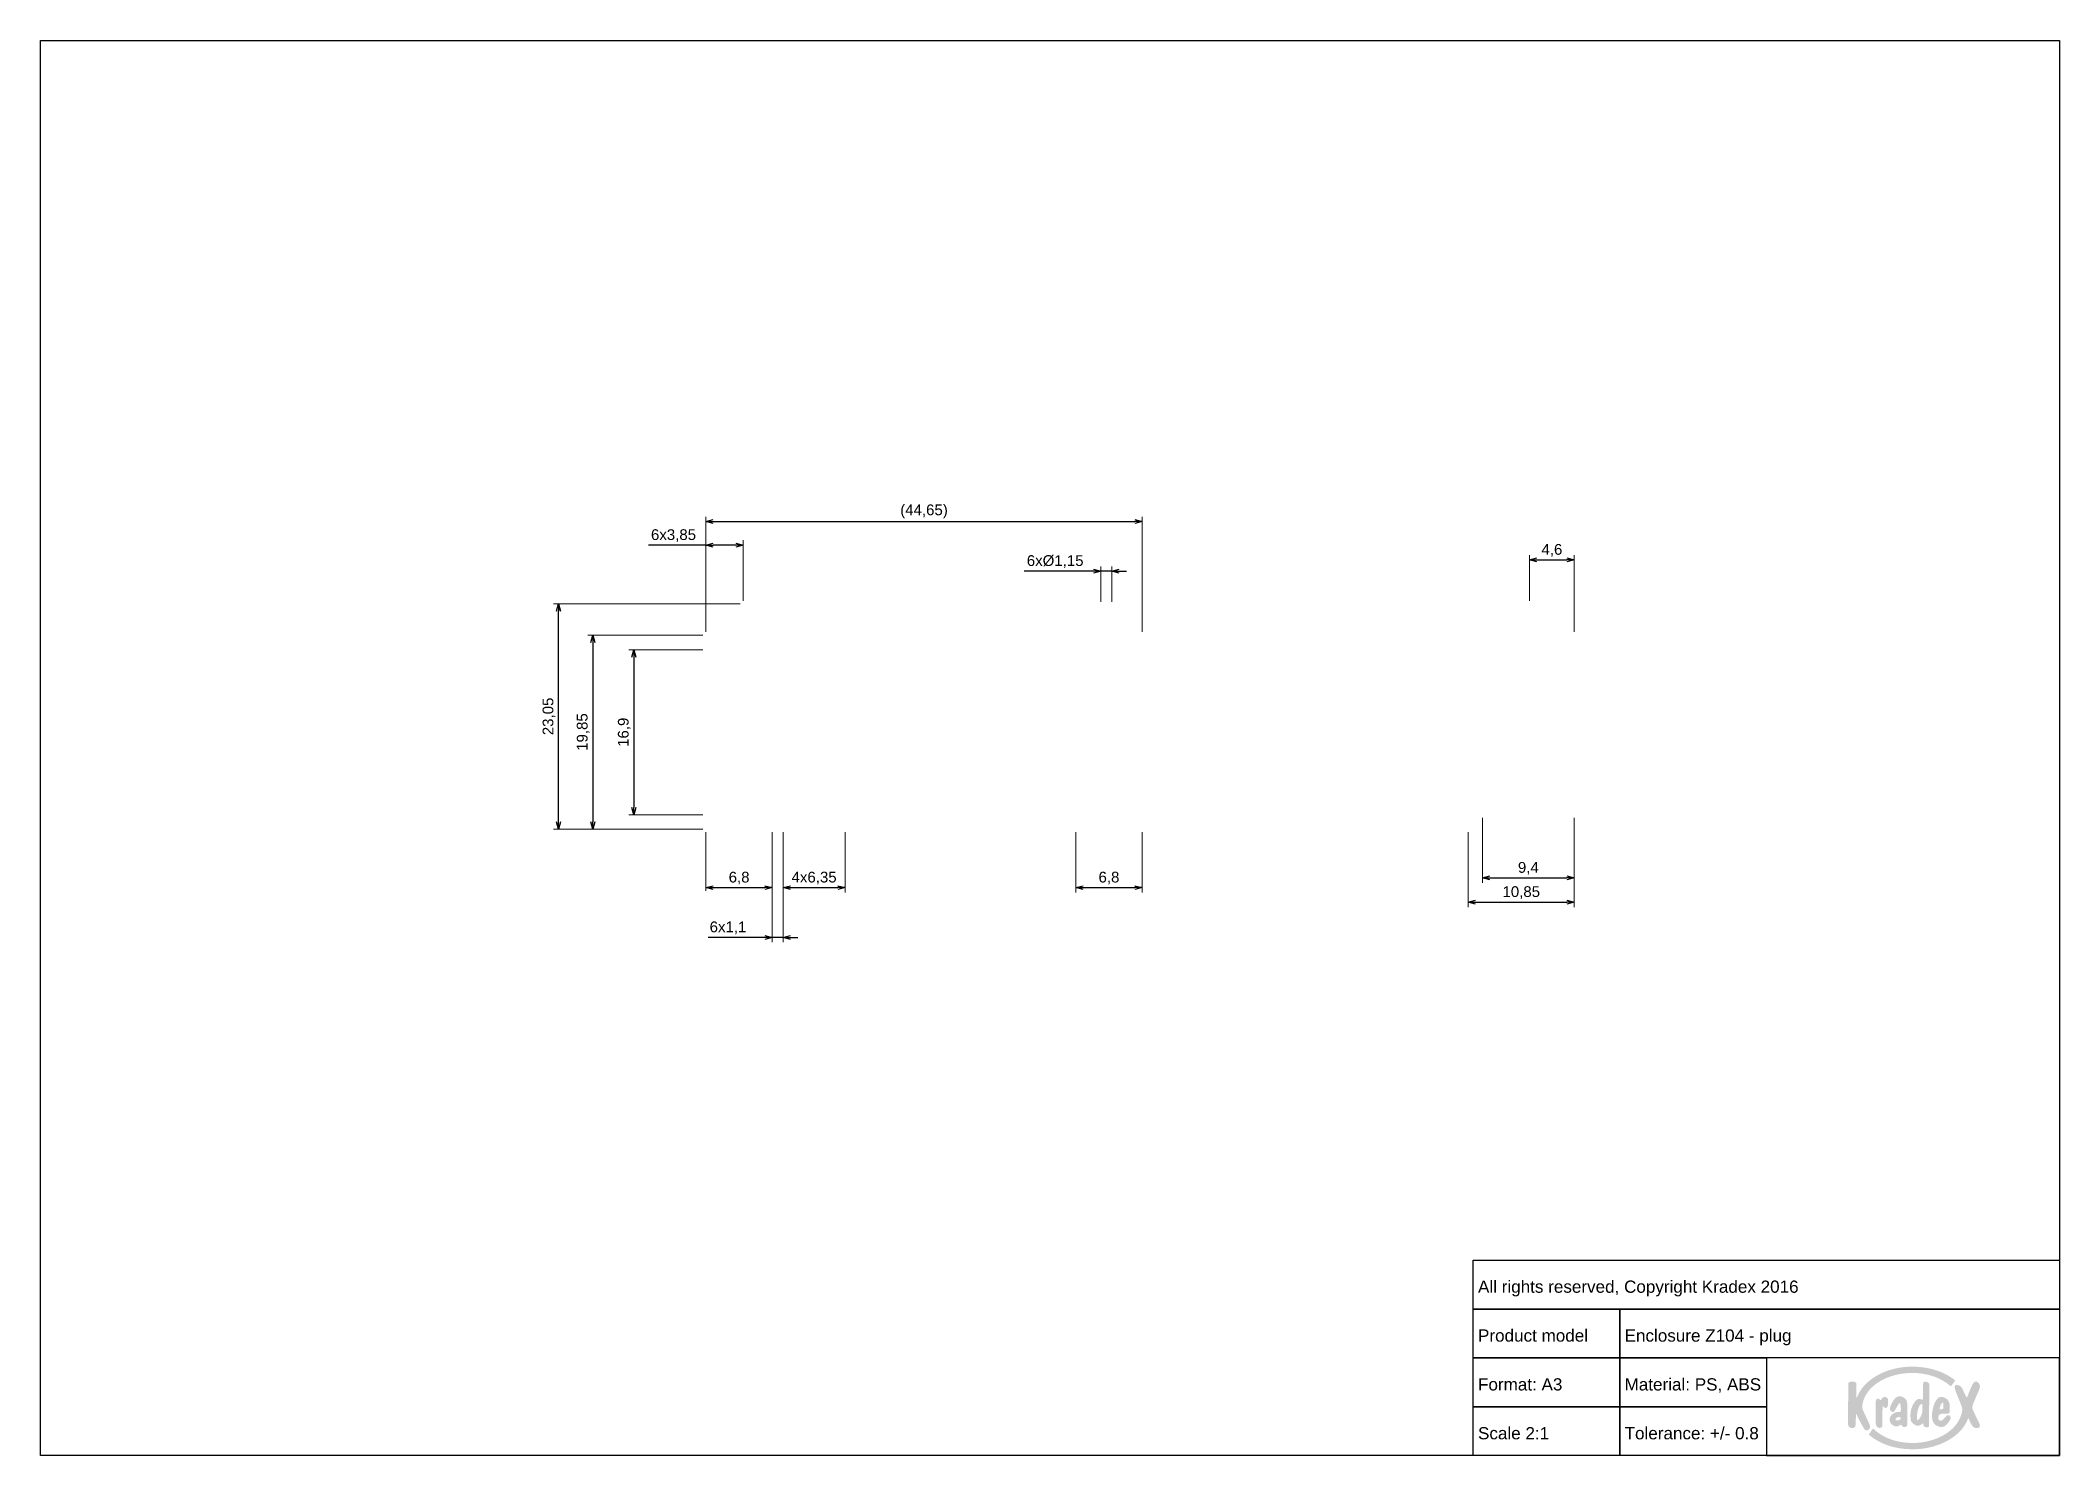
# Paper-space layout 'Plug' of a CAD drawing. Header units: millimetres. Extents: x 0 to 414, y 0 to 290.
import ezdxf

# ---------------------------------------------------------------- set-up
doc = ezdxf.new("R2010")
doc.units = ezdxf.units.MM
doc.linetypes.add('ACAD_ISO10W100', pattern=[18, 12, -3, 0, -3])
doc.layers.add('MD_Annotation', color=7, linetype='Continuous', lineweight=25)
doc.layers.add('MD_Axes', color=7, linetype='ACAD_ISO10W100', lineweight=25)
doc.layers.add('Tabelka', color=7, linetype='Continuous')
doc.styles.get("Standard").update_dxf_attribs({"font": 'arial.ttf'})
doc.dimstyles.new('ISO-25', dxfattribs={"dimtxt": 2.2, "dimasz": 1.5, "dimexe": 1, "dimexo": 0.625, "dimtad": 1, "dimrnd": 0.05, "dimtxsty": 'Standard', "dimblk": 'OPEN30', "dimcen": 2.5, "dimadec": 0, "dimazin": 0, "dimtfac": 1, "dimtmove": 0, "dimatfit": 3, "dimfxl": 1, "dimlwe": 18, "dimarcsym": 0})

# ---------------------------------------------------------------- blocks, each defined once
blk = doc.blocks.new('_Open30')
at = {"color": 0, "linetype": 'ByBlock', "lineweight": -2}
for p, q in [((-1, 0.27), (0, 0)), ((0, 0), (-1, -0.27)), ((0, 0), (-1, 0))]:
    blk.add_line(p, q, dxfattribs=at)
blk = doc.blocks.new('*D81')
at = {"layer": 'Defpoints', "color": 0, "transparency": 16777216}
for p in [(136.47, 165.43), (121.71, 131.63), (136.47, 131.63)]:
    blk.add_point(p, dxfattribs=at)
at = {"layer": 'MD_Annotation', "color": 0, "lineweight": 18, "transparency": 16777216}
for p, q in [((135.85, 165.43), (120.71, 165.43)), ((135.85, 131.63), (120.71, 131.63))]:
    blk.add_line(p, q, dxfattribs=at)
at = {"layer": 'MD_Annotation', "color": 0, "lineweight": -2, "transparency": 16777216}
blk.add_line((121.71, 163.93), (121.71, 133.13), dxfattribs=at)
at = {"layer": 'MD_Annotation', "color": 0, "lineweight": -2, "transparency": 16777216, "xscale": 1.5, "yscale": 1.5, "zscale": 1.5}
for p, rotation in [((121.71, 165.43), 90), ((121.71, 131.63), 270)]:
    blk.add_blockref('_Open30', p, dxfattribs=dict(at, rotation=rotation))
at = {"layer": 'MD_Annotation', "color": 0, "transparency": 16777216, "insert": (119.77, 148.53), "char_height": 2.2, "attachment_point": 5, "rotation": 90}
blk.add_mtext('16,9', dxfattribs=at)
blk = doc.blocks.new('*D82')
at = {"layer": 'Defpoints', "color": 0, "transparency": 16777216}
for p in [(136.47, 168.43), (113.31, 128.73), (136.47, 128.73)]:
    blk.add_point(p, dxfattribs=at)
at = {"layer": 'MD_Annotation', "color": 0, "lineweight": 18, "transparency": 16777216}
for p, q in [((135.85, 168.43), (112.31, 168.43)), ((135.85, 128.73), (112.31, 128.73))]:
    blk.add_line(p, q, dxfattribs=at)
at = {"layer": 'MD_Annotation', "color": 0, "lineweight": -2, "transparency": 16777216}
blk.add_line((113.31, 166.93), (113.31, 130.23), dxfattribs=at)
at = {"layer": 'MD_Annotation', "color": 0, "lineweight": -2, "transparency": 16777216, "xscale": 1.5, "yscale": 1.5, "zscale": 1.5}
for p, rotation in [((113.31, 168.43), 90), ((113.31, 128.73), 270)]:
    blk.add_blockref('_Open30', p, dxfattribs=dict(at, rotation=rotation))
at = {"layer": 'MD_Annotation', "color": 0, "transparency": 16777216, "insert": (111.36, 148.58), "char_height": 2.2, "attachment_point": 5, "rotation": 90}
blk.add_mtext('19,85', dxfattribs=at)
blk = doc.blocks.new('*D83')
at = {"layer": 'Defpoints', "color": 0, "transparency": 16777216}
for p in [(295.4, 131.63), (314.2, 131.63), (314.2, 118.72)]:
    blk.add_point(p, dxfattribs=at)
at = {"layer": 'MD_Annotation', "color": 0, "lineweight": 18, "transparency": 16777216}
for p, q in [((295.4, 131.01), (295.4, 117.72)), ((314.2, 131.01), (314.2, 117.72))]:
    blk.add_line(p, q, dxfattribs=at)
at = {"layer": 'MD_Annotation', "color": 0, "lineweight": -2, "transparency": 16777216}
blk.add_line((296.9, 118.72), (312.7, 118.72), dxfattribs=at)
at = {"layer": 'MD_Annotation', "color": 0, "lineweight": -2, "transparency": 16777216, "xscale": 1.5, "yscale": 1.5, "zscale": 1.5, "rotation": 180}
blk.add_blockref('_Open30', (295.4, 118.72), dxfattribs=at)
at = {"layer": 'MD_Annotation', "color": 0, "lineweight": -2, "transparency": 16777216, "xscale": 1.5, "yscale": 1.5, "zscale": 1.5}
blk.add_blockref('_Open30', (314.2, 118.72), dxfattribs=at)
at = {"layer": 'MD_Annotation', "color": 0, "transparency": 16777216, "insert": (304.8, 120.67), "char_height": 2.2, "attachment_point": 5}
blk.add_mtext('9,4', dxfattribs=at)
blk = doc.blocks.new('*D84')
at = {"layer": 'Defpoints', "color": 0, "transparency": 16777216}
for p in [(292.5, 128.73), (314.2, 128.73), (314.2, 113.76)]:
    blk.add_point(p, dxfattribs=at)
at = {"layer": 'MD_Annotation', "color": 0, "lineweight": 18, "transparency": 16777216}
for p, q in [((292.5, 128.11), (292.5, 112.76)), ((314.2, 128.11), (314.2, 112.76))]:
    blk.add_line(p, q, dxfattribs=at)
at = {"layer": 'MD_Annotation', "color": 0, "lineweight": -2, "transparency": 16777216}
blk.add_line((294, 113.76), (312.7, 113.76), dxfattribs=at)
at = {"layer": 'MD_Annotation', "color": 0, "lineweight": -2, "transparency": 16777216, "xscale": 1.5, "yscale": 1.5, "zscale": 1.5, "rotation": 180}
blk.add_blockref('_Open30', (292.5, 113.76), dxfattribs=at)
at = {"layer": 'MD_Annotation', "color": 0, "lineweight": -2, "transparency": 16777216, "xscale": 1.5, "yscale": 1.5, "zscale": 1.5}
blk.add_blockref('_Open30', (314.2, 113.76), dxfattribs=at)
at = {"layer": 'MD_Annotation', "color": 0, "transparency": 16777216, "insert": (303.35, 115.71), "char_height": 2.2, "attachment_point": 5}
blk.add_mtext('10,85', dxfattribs=at)
blk = doc.blocks.new('*D85')
at = {"layer": 'Defpoints', "color": 0, "transparency": 16777216}
for p in [(136.47, 128.73), (150.07, 128.73), (150.07, 116.73)]:
    blk.add_point(p, dxfattribs=at)
at = {"layer": 'MD_Axes', "color": 0, "lineweight": 18, "transparency": 16777216}
for p, q in [((136.47, 128.11), (136.47, 115.73)), ((150.07, 128.11), (150.07, 115.73))]:
    blk.add_line(p, q, dxfattribs=at)
at = {"layer": 'MD_Axes', "color": 0, "lineweight": -2, "transparency": 16777216}
blk.add_line((137.97, 116.73), (148.57, 116.73), dxfattribs=at)
at = {"layer": 'MD_Axes', "color": 0, "lineweight": -2, "transparency": 16777216, "xscale": 1.5, "yscale": 1.5, "zscale": 1.5, "rotation": 180}
blk.add_blockref('_Open30', (136.47, 116.73), dxfattribs=at)
at = {"layer": 'MD_Axes', "color": 0, "lineweight": -2, "transparency": 16777216, "xscale": 1.5, "yscale": 1.5, "zscale": 1.5}
blk.add_blockref('_Open30', (150.07, 116.73), dxfattribs=at)
at = {"layer": 'MD_Axes', "color": 0, "transparency": 16777216, "insert": (143.27, 118.68), "char_height": 2.2, "attachment_point": 5}
blk.add_mtext('6,8', dxfattribs=at)
blk = doc.blocks.new('*D86')
at = {"layer": 'Defpoints', "color": 0, "transparency": 16777216}
for p in [(152.27, 128.73), (164.97, 128.73), (164.97, 116.73)]:
    blk.add_point(p, dxfattribs=at)
at = {"layer": 'MD_Annotation', "color": 0, "lineweight": 18, "transparency": 16777216}
for p, q in [((152.27, 128.11), (152.27, 115.73)), ((164.97, 128.11), (164.97, 115.73))]:
    blk.add_line(p, q, dxfattribs=at)
at = {"layer": 'MD_Annotation', "color": 0, "lineweight": -2, "transparency": 16777216}
blk.add_line((153.77, 116.73), (163.47, 116.73), dxfattribs=at)
at = {"layer": 'MD_Annotation', "color": 0, "lineweight": -2, "transparency": 16777216, "xscale": 1.5, "yscale": 1.5, "zscale": 1.5, "rotation": 180}
blk.add_blockref('_Open30', (152.27, 116.73), dxfattribs=at)
at = {"layer": 'MD_Annotation', "color": 0, "lineweight": -2, "transparency": 16777216, "xscale": 1.5, "yscale": 1.5, "zscale": 1.5}
blk.add_blockref('_Open30', (164.97, 116.73), dxfattribs=at)
at = {"layer": 'MD_Annotation', "color": 0, "transparency": 16777216, "insert": (158.62, 118.68), "char_height": 2.2, "attachment_point": 5}
blk.add_mtext('4x6,35', dxfattribs=at)
blk = doc.blocks.new('*D87')
at = {"layer": 'Defpoints', "color": 0, "transparency": 16777216}
for p in [(212.17, 128.73), (225.77, 128.73), (225.77, 116.73)]:
    blk.add_point(p, dxfattribs=at)
at = {"layer": 'MD_Annotation', "color": 0, "lineweight": 18, "transparency": 16777216}
for p, q in [((212.17, 128.11), (212.17, 115.73)), ((225.77, 128.11), (225.77, 115.73))]:
    blk.add_line(p, q, dxfattribs=at)
at = {"layer": 'MD_Annotation', "color": 0, "lineweight": -2, "transparency": 16777216}
blk.add_line((213.67, 116.73), (224.27, 116.73), dxfattribs=at)
at = {"layer": 'MD_Annotation', "color": 0, "lineweight": -2, "transparency": 16777216, "xscale": 1.5, "yscale": 1.5, "zscale": 1.5, "rotation": 180}
blk.add_blockref('_Open30', (212.17, 116.73), dxfattribs=at)
at = {"layer": 'MD_Annotation', "color": 0, "lineweight": -2, "transparency": 16777216, "xscale": 1.5, "yscale": 1.5, "zscale": 1.5}
blk.add_blockref('_Open30', (225.77, 116.73), dxfattribs=at)
at = {"layer": 'MD_Annotation', "color": 0, "transparency": 16777216, "insert": (218.97, 118.68), "char_height": 2.2, "attachment_point": 5}
blk.add_mtext('6,8', dxfattribs=at)
blk = doc.blocks.new('*D105')
at = {"layer": 'Defpoints', "color": 0, "ltscale": 0.2, "transparency": 16777216}
for p in [(106.31, 174.83), (144.12, 174.83), (136.47, 128.73)]:
    blk.add_point(p, dxfattribs=at)
at = {"layer": 'MD_Annotation', "color": 0, "lineweight": 18, "ltscale": 0.2, "transparency": 16777216}
for p, q in [((143.5, 174.83), (105.31, 174.83)), ((135.85, 128.73), (105.31, 128.73))]:
    blk.add_line(p, q, dxfattribs=at)
at = {"layer": 'MD_Annotation', "color": 0, "lineweight": -2, "ltscale": 0.2, "transparency": 16777216}
blk.add_line((106.31, 130.23), (106.31, 173.33), dxfattribs=at)
at = {"layer": 'MD_Annotation', "color": 0, "lineweight": -2, "ltscale": 0.2, "transparency": 16777216, "xscale": 1.5, "yscale": 1.5, "zscale": 1.5}
for p, rotation in [((106.31, 174.83), 90), ((106.31, 128.73), 270)]:
    blk.add_blockref('_Open30', p, dxfattribs=dict(at, rotation=rotation))
at = {"layer": 'MD_Annotation', "color": 0, "ltscale": 0.2, "transparency": 16777216, "insert": (104.36, 151.78), "char_height": 2.2, "attachment_point": 5, "rotation": 90}
blk.add_mtext('23,05', dxfattribs=at)
blk = doc.blocks.new('*D106')
at = {"layer": 'Defpoints', "color": 0, "ltscale": 0.2, "transparency": 16777216}
for p in [(314.2, 183.81), (305.05, 174.83), (314.2, 168.43)]:
    blk.add_point(p, dxfattribs=at)
at = {"layer": 'MD_Annotation', "color": 0, "lineweight": 18, "ltscale": 0.2, "transparency": 16777216}
for p, q in [((305.05, 175.46), (305.05, 184.81)), ((314.2, 169.06), (314.2, 184.81))]:
    blk.add_line(p, q, dxfattribs=at)
at = {"layer": 'MD_Annotation', "color": 0, "lineweight": -2, "ltscale": 0.2, "transparency": 16777216}
blk.add_line((306.55, 183.81), (312.7, 183.81), dxfattribs=at)
at = {"layer": 'MD_Annotation', "color": 0, "lineweight": -2, "ltscale": 0.2, "transparency": 16777216, "xscale": 1.5, "yscale": 1.5, "zscale": 1.5, "rotation": 180}
blk.add_blockref('_Open30', (305.05, 183.81), dxfattribs=at)
at = {"layer": 'MD_Annotation', "color": 0, "lineweight": -2, "ltscale": 0.2, "transparency": 16777216, "xscale": 1.5, "yscale": 1.5, "zscale": 1.5}
blk.add_blockref('_Open30', (314.2, 183.81), dxfattribs=at)
at = {"layer": 'MD_Annotation', "color": 0, "ltscale": 0.2, "transparency": 16777216, "insert": (309.62, 185.76), "char_height": 2.2, "attachment_point": 5}
blk.add_mtext('4,6', dxfattribs=at)
blk = doc.blocks.new('*D107')
at = {"layer": 'Defpoints', "color": 0, "ltscale": 0.2, "transparency": 16777216}
for p in [(144.12, 186.83), (144.12, 174.83), (136.47, 168.43)]:
    blk.add_point(p, dxfattribs=at)
at = {"layer": 'MD_Annotation', "color": 0, "lineweight": -2, "ltscale": 0.2, "transparency": 16777216}
for p, q in [((136.47, 186.83), (124.73, 186.83)), ((142.62, 186.83), (137.97, 186.83))]:
    blk.add_line(p, q, dxfattribs=at)
at = {"layer": 'MD_Annotation', "color": 0, "lineweight": 18, "ltscale": 0.2, "transparency": 16777216}
for p, q in [((136.47, 169.06), (136.47, 187.83)), ((144.12, 175.46), (144.12, 187.83))]:
    blk.add_line(p, q, dxfattribs=at)
at = {"layer": 'MD_Annotation', "color": 0, "lineweight": -2, "ltscale": 0.2, "transparency": 16777216, "xscale": 1.5, "yscale": 1.5, "zscale": 1.5, "rotation": 180}
blk.add_blockref('_Open30', (136.47, 186.83), dxfattribs=at)
at = {"layer": 'MD_Annotation', "color": 0, "lineweight": -2, "ltscale": 0.2, "transparency": 16777216, "xscale": 1.5, "yscale": 1.5, "zscale": 1.5}
blk.add_blockref('_Open30', (144.12, 186.83), dxfattribs=at)
at = {"layer": 'MD_Annotation', "color": 0, "ltscale": 0.2, "transparency": 16777216, "insert": (129.85, 188.78), "char_height": 2.2, "attachment_point": 5}
blk.add_mtext('6x3,85', dxfattribs=at)
blk = doc.blocks.new('*D108')
at = {"layer": 'Defpoints', "color": 0, "ltscale": 0.2, "transparency": 16777216}
for p in [(225.77, 191.66), (136.47, 168.43), (225.77, 168.43)]:
    blk.add_point(p, dxfattribs=at)
at = {"layer": 'MD_Annotation', "color": 0, "lineweight": 18, "ltscale": 0.2, "transparency": 16777216}
for p, q in [((136.47, 169.06), (136.47, 192.66)), ((225.77, 169.06), (225.77, 192.66))]:
    blk.add_line(p, q, dxfattribs=at)
at = {"layer": 'MD_Annotation', "color": 0, "lineweight": -2, "ltscale": 0.2, "transparency": 16777216}
blk.add_line((137.97, 191.66), (224.27, 191.66), dxfattribs=at)
at = {"layer": 'MD_Annotation', "color": 0, "lineweight": -2, "ltscale": 0.2, "transparency": 16777216, "xscale": 1.5, "yscale": 1.5, "zscale": 1.5, "rotation": 180}
blk.add_blockref('_Open30', (136.47, 191.66), dxfattribs=at)
at = {"layer": 'MD_Annotation', "color": 0, "lineweight": -2, "ltscale": 0.2, "transparency": 16777216, "xscale": 1.5, "yscale": 1.5, "zscale": 1.5}
blk.add_blockref('_Open30', (225.77, 191.66), dxfattribs=at)
at = {"layer": 'MD_Annotation', "color": 0, "ltscale": 0.2, "transparency": 16777216, "insert": (181.12, 193.73), "char_height": 2.2, "attachment_point": 5}
blk.add_mtext('(44,65)', dxfattribs=at)
blk = doc.blocks.new('*D126')
at = {"layer": 'Defpoints', "color": 0, "ltscale": 0.2, "transparency": 16777216}
for p in [(150.07, 128.73), (152.27, 128.73), (152.27, 106.55)]:
    blk.add_point(p, dxfattribs=at)
at = {"layer": 'MD_Annotation', "color": 0, "lineweight": 18, "ltscale": 0.2, "transparency": 16777216}
for p, q in [((150.07, 128.11), (150.07, 105.55)), ((152.27, 128.11), (152.27, 105.55))]:
    blk.add_line(p, q, dxfattribs=at)
at = {"layer": 'MD_Annotation', "color": 0, "lineweight": -2, "ltscale": 0.2, "transparency": 16777216}
for p, q in [((148.57, 106.55), (136.96, 106.55)), ((152.27, 106.55), (150.07, 106.55)), ((153.77, 106.55), (155.27, 106.55))]:
    blk.add_line(p, q, dxfattribs=at)
at = {"layer": 'MD_Annotation', "color": 0, "lineweight": -2, "ltscale": 0.2, "transparency": 16777216, "xscale": 1.5, "yscale": 1.5, "zscale": 1.5}
blk.add_blockref('_Open30', (150.07, 106.55), dxfattribs=at)
at = {"layer": 'MD_Annotation', "color": 0, "lineweight": -2, "ltscale": 0.2, "transparency": 16777216, "xscale": 1.5, "yscale": 1.5, "zscale": 1.5, "rotation": 180}
blk.add_blockref('_Open30', (152.27, 106.55), dxfattribs=at)
at = {"layer": 'MD_Annotation', "color": 0, "ltscale": 0.2, "transparency": 16777216, "insert": (141, 108.5), "char_height": 2.2, "attachment_point": 5}
blk.add_mtext('6x1,1', dxfattribs=at)
blk = doc.blocks.new('*D127')
at = {"layer": 'Defpoints', "color": 0, "ltscale": 0.2, "transparency": 16777216}
for p in [(219.57, 181.49), (217.27, 174.58), (219.57, 174.58)]:
    blk.add_point(p, dxfattribs=at)
at = {"layer": 'MD_Annotation', "color": 0, "lineweight": 18, "ltscale": 0.2, "transparency": 16777216}
for p, q in [((217.27, 175.21), (217.27, 182.49)), ((219.57, 175.21), (219.57, 182.49))]:
    blk.add_line(p, q, dxfattribs=at)
at = {"layer": 'MD_Annotation', "color": 0, "lineweight": -2, "ltscale": 0.2, "transparency": 16777216}
for p, q in [((215.77, 181.49), (201.64, 181.49)), ((219.57, 181.49), (217.27, 181.49)), ((221.07, 181.49), (222.57, 181.49))]:
    blk.add_line(p, q, dxfattribs=at)
at = {"layer": 'MD_Annotation', "color": 0, "lineweight": -2, "ltscale": 0.2, "transparency": 16777216, "xscale": 1.5, "yscale": 1.5, "zscale": 1.5}
blk.add_blockref('_Open30', (217.27, 181.49), dxfattribs=at)
at = {"layer": 'MD_Annotation', "color": 0, "lineweight": -2, "ltscale": 0.2, "transparency": 16777216, "xscale": 1.5, "yscale": 1.5, "zscale": 1.5, "rotation": 180}
blk.add_blockref('_Open30', (219.57, 181.49), dxfattribs=at)
at = {"layer": 'MD_Annotation', "color": 0, "ltscale": 0.2, "transparency": 16777216, "insert": (207.96, 183.47), "char_height": 2.2, "attachment_point": 5}
blk.add_mtext('6x%%C1,15', dxfattribs=at)

psp = doc.layouts.new('Plug')

# ---------------------------------------------------------------- hatches: boundary and pattern name
at = {"layer": 'Tabelka', "true_color": 0x00539f}
h = psp.add_hatch(color=154, dxfattribs=at)
h.dxf.hatch_style = 2
edge = h.paths.add_edge_path()
edge.add_spline(control_points=[(374.452, 7.247), (374.452, 7.247), (373.51, 9.264), (373.51, 9.264), (373.027, 10.278), (373.135, 10.371), (373.142, 10.652), (373.153, 10.78), (373.198, 11.025), (373.272, 11.395), (374.146, 14.885), (378.349, 17.396), (383.431, 17.396), (386.539, 17.396), (389.31, 16.365), (391.14, 14.764), (391.212, 14.701), (391.303, 14.674), (391.367, 14.764), (391.407, 14.82), (392.038, 15.653), (392.08, 15.707), (392.146, 15.792), (392.165, 15.888), (392.046, 15.98), (389.902, 17.647), (386.835, 18.687), (383.431, 18.687), (378.361, 18.687), (374.042, 16.376), (372.395, 13.137), (372.349, 13.042), (372.337, 13.015), (372.282, 12.902), (371.992, 12.2), (371.912, 12.087), (371.925, 12.885), (371.925, 12.885), (371.954, 15.023), (371.954, 15.023), (371.962, 15.529), (371.572, 15.657), (370.946, 15.643), (370.473, 15.632), (370.267, 15.43), (370.265, 15.079), (370.265, 15.079), (370.237, 6.899), (370.237, 6.899), (370.236, 6.511), (370.504, 6.128), (371.014, 6.11), (371.55, 6.091), (371.745, 6.413), (371.758, 6.673), (371.809, 7.708), (371.835, 8.228), (371.835, 8.551), (371.822, 9.37), (371.941, 8.97), (372.117, 8.593), (372.491, 7.782), (373.016, 6.81), (373.551, 5.937), (373.732, 5.642), (374.111, 5.562), (374.417, 5.765), (374.999, 6.148), (374.635, 6.841), (374.452, 7.247), (374.452, 7.247), (374.452, 7.247), (374.452, 7.247)], knot_values=[0, 0, 0, 0, 1, 1, 1, 2, 2, 2, 3, 3, 3, 4, 4, 4, 5, 5, 5, 6, 6, 6, 7, 7, 7, 8, 8, 8, 9, 9, 9, 10, 10, 10, 11, 11, 11, 12, 12, 12, 13, 13, 13, 14, 14, 14, 15, 15, 15, 16, 16, 16, 17, 17, 17, 18, 18, 18, 19, 19, 19, 20, 20, 20, 21, 21, 21, 22, 22, 22, 23, 23, 23, 24, 24, 24, 24], degree=3, periodic=0)
edge = h.paths.add_edge_path()
edge.add_spline(control_points=[(377.608, 10.37), (377.838, 9.943), (378.434, 10.331), (378.434, 10.967), (378.434, 11.118), (378.434, 11.762), (378.434, 11.762), (378.434, 12.235), (378.124, 12.461), (377.8, 12.461), (377.45, 12.461), (377.269, 12.368), (377.164, 12.19), (377.123, 12.12), (377.078, 11.803), (376.901, 11.82), (376.725, 11.838), (376.678, 12.118), (376.371, 12.125), (376.119, 12.125), (375.9, 11.996), (375.9, 11.471), (375.9, 11.471), (375.9, 7.082), (375.9, 7.082), (375.9, 6.713), (376.107, 6.146), (376.65, 6.146), (377.151, 6.146), (377.263, 6.431), (377.267, 6.631), (377.267, 6.631), (377.259, 8.829), (377.281, 9.924), (377.294, 10.585), (377.357, 10.834), (377.608, 10.37), (377.608, 10.37), (377.608, 10.37), (377.608, 10.37)], knot_values=[0, 0, 0, 0, 1, 1, 1, 2, 2, 2, 3, 3, 3, 4, 4, 4, 5, 5, 5, 6, 6, 6, 7, 7, 7, 8, 8, 8, 9, 9, 9, 10, 10, 10, 11, 11, 11, 12, 12, 12, 13, 13, 13, 13], degree=3, periodic=0)
edge = h.paths.add_edge_path()
edge.add_spline(control_points=[(380.165, 9.394), (379.577, 9.272), (378.815, 8.763), (378.76, 8.009), (378.687, 7.019), (379.545, 6.261), (380.473, 6.521), (380.938, 6.651), (380.932, 6.996), (381.167, 6.685), (381.288, 6.524), (381.455, 6.324), (381.767, 6.324), (382.111, 6.324), (382.288, 6.449), (382.342, 6.756), (382.414, 7.162), (382.367, 10.996), (382.344, 11.135), (382.272, 11.581), (382.134, 11.939), (381.864, 12.184), (381.591, 12.432), (381.011, 12.684), (380.633, 12.632), (379.928, 12.535), (379.361, 11.557), (379.097, 11.03), (379.001, 10.839), (378.614, 10.007), (378.904, 9.718), (378.904, 9.718), (379.067, 9.554), (379.067, 9.554), (379.309, 9.313), (379.619, 9.428), (379.747, 9.644), (379.747, 9.644), (380.288, 10.546), (380.554, 11), (380.653, 11.169), (381.053, 11.684), (381.057, 9.98), (381.059, 9.128), (380.826, 9.532), (380.165, 9.394), (380.165, 9.394), (380.165, 9.394), (380.165, 9.394)], knot_values=[0, 0, 0, 0, 1, 1, 1, 2, 2, 2, 3, 3, 3, 4, 4, 4, 5, 5, 5, 6, 6, 6, 7, 7, 7, 8, 8, 8, 9, 9, 9, 10, 10, 10, 11, 11, 11, 12, 12, 12, 13, 13, 13, 14, 14, 14, 15, 15, 15, 16, 16, 16, 16], degree=3, periodic=0)
edge = h.paths.add_edge_path()
edge.add_spline(control_points=[(380.55, 7.685), (380.17, 7.64), (379.676, 7.724), (380.037, 8.112), (380.264, 8.356), (380.451, 8.375), (380.704, 8.406), (381.134, 8.461), (381.163, 7.757), (380.55, 7.685)], knot_values=[0, 0, 0, 0, 1, 1, 1, 2, 2, 2, 3, 3, 3, 3], degree=3, periodic=0)
edge = h.paths.add_edge_path()
edge.add_spline(control_points=[(386.436, 6.264), (386.726, 6.264), (386.787, 6.337), (386.789, 6.545), (386.789, 6.545), (386.872, 14.992), (386.872, 14.992), (386.876, 15.463), (386.311, 15.61), (386.01, 15.61), (385.765, 15.61), (385.612, 15.51), (385.606, 15.237), (385.606, 15.237), (385.524, 11.821), (385.524, 11.821), (384.117, 12.96), (382.998, 10.249), (382.998, 8.874), (382.998, 7.5), (383.095, 7.397), (383.507, 7.056), (383.832, 6.787), (384.125, 6.601), (384.497, 6.601), (384.773, 6.601), (384.945, 6.647), (385.234, 6.869), (385.523, 7.091), (385.609, 7.106), (385.609, 7.106), (385.609, 7.106), (385.609, 6.815), (385.609, 6.815), (385.609, 6.52), (385.959, 6.264), (386.436, 6.264)], knot_values=[0, 0, 0, 0, 1, 1, 1, 2, 2, 2, 3, 3, 3, 4, 4, 4, 5, 5, 5, 6, 6, 6, 7, 7, 7, 8, 8, 8, 9, 9, 9, 10, 10, 10, 11, 11, 11, 12, 12, 12, 12], degree=3, periodic=0)
edge = h.paths.add_edge_path()
edge.add_spline(control_points=[(385.17, 8.585), (384.418, 7.345), (384.346, 7.496), (384.346, 8.453), (384.346, 10.036), (384.959, 11.08), (385.306, 11.08), (385.388, 11.08), (385.44, 10.996), (385.44, 10.82), (385.44, 10.083), (385.516, 9.157), (385.17, 8.585), (385.17, 8.585), (385.17, 8.585), (385.17, 8.585)], knot_values=[0, 0, 0, 0, 1, 1, 1, 2, 2, 2, 3, 3, 3, 4, 4, 4, 5, 5, 5, 5], degree=3, periodic=0)
edge = h.paths.add_edge_path()
edge.add_spline(control_points=[(389.544, 9.05), (389.544, 9.05), (390.668, 9.092), (390.668, 9.092), (390.952, 9.125), (391.052, 9.194), (391.052, 9.524), (391.052, 9.524), (391.052, 10.742), (391.052, 10.742), (391.052, 11.404), (390.623, 11.908), (390.374, 12.101), (390.128, 12.291), (389.649, 12.507), (389.26, 12.489), (388.533, 12.482), (388.033, 11.501), (387.809, 10.83), (387.554, 10.063), (387.405, 9.514), (387.405, 8.437), (387.405, 7.36), (387.959, 6.874), (388.184, 6.726), (388.972, 6.205), (389.776, 6.231), (390.248, 6.702), (390.551, 7.005), (390.982, 7.386), (391.181, 7.959), (391.243, 8.113), (391.246, 8.413), (391.074, 8.585), (390.884, 8.781), (390.64, 8.864), (390.382, 8.605), (390.382, 8.605), (389.592, 7.792), (389.592, 7.792), (389.128, 7.315), (388.569, 7.732), (388.724, 8.405), (388.852, 8.971), (389.117, 9.035), (389.544, 9.05)], knot_values=[0, 0, 0, 0, 1, 1, 1, 2, 2, 2, 3, 3, 3, 4, 4, 4, 5, 5, 5, 6, 6, 6, 7, 7, 7, 8, 8, 8, 9, 9, 9, 10, 10, 10, 11, 11, 11, 12, 12, 12, 13, 13, 13, 14, 14, 14, 15, 15, 15, 15], degree=3, periodic=0)
edge = h.paths.add_edge_path()
edge.add_spline(control_points=[(388.976, 10.194), (389.088, 10.498), (389.315, 11.344), (389.582, 11.334), (389.673, 11.33), (389.735, 11.217), (389.742, 11.048), (389.756, 10.711), (389.736, 10.617), (389.736, 10.353), (389.736, 10.15), (389.717, 10.055), (389.545, 9.997), (389.104, 9.847), (388.866, 9.9), (388.976, 10.194), (388.976, 10.194), (388.976, 10.194), (388.976, 10.194)], knot_values=[0, 0, 0, 0, 1, 1, 1, 2, 2, 2, 3, 3, 3, 4, 4, 4, 5, 5, 5, 6, 6, 6, 6], degree=3, periodic=0)
edge = h.paths.add_edge_path()
edge.add_spline(control_points=[(395.909, 9.505), (395.58, 10.17), (395.521, 10.399), (396.017, 11.544), (396.017, 11.544), (397.075, 13.987), (397.075, 13.987), (397.276, 14.452), (397.314, 15.056), (396.91, 15.383), (396.171, 15.981), (395.884, 15.561), (395.182, 13.92), (394.441, 12.19), (394.691, 12.038), (394.19, 12.97), (394.19, 12.97), (393.561, 14.285), (393.561, 14.285), (393.348, 14.731), (392.954, 14.862), (392.635, 14.925), (391.883, 15.072), (391.926, 14.431), (392.334, 13.418), (392.334, 13.418), (393.15, 11.397), (393.15, 11.397), (393.504, 10.519), (393.749, 10.137), (393.528, 9.3), (393.45, 9.005), (393.356, 8.725), (393.251, 8.454), (393.229, 8.395), (393.222, 8.379), (393.18, 8.277), (391.977, 5.275), (387.992, 3.064), (383.431, 3.064), (380.159, 3.064), (377.271, 4.147), (375.478, 5.923), (375.405, 5.993), (375.315, 5.997), (375.241, 5.919), (375.178, 5.827), (374.589, 4.946), (374.547, 4.876), (374.505, 4.806), (374.533, 4.711), (374.583, 4.67), (376.859, 2.78), (379.906, 1.773), (383.431, 1.773), (388.624, 1.773), (393.017, 4.204), (394.582, 7.56), (394.601, 7.601), (394.625, 7.653), (394.647, 7.71), (394.981, 8.657), (394.934, 7.701), (395.507, 6.777), (395.999, 5.985), (396.545, 6.083), (396.877, 6.157), (397.322, 6.256), (397.299, 6.695), (396.945, 7.408), (396.945, 7.408), (395.909, 9.505), (395.909, 9.505), (395.909, 9.505), (395.909, 9.505), (395.909, 9.505)], knot_values=[0, 0, 0, 0, 1, 1, 1, 2, 2, 2, 3, 3, 3, 4, 4, 4, 5, 5, 5, 6, 6, 6, 7, 7, 7, 8, 8, 8, 9, 9, 9, 10, 10, 10, 11, 11, 11, 12, 12, 12, 13, 13, 13, 14, 14, 14, 15, 15, 15, 16, 16, 16, 17, 17, 17, 18, 18, 18, 19, 19, 19, 20, 20, 20, 21, 21, 21, 22, 22, 22, 23, 23, 23, 24, 24, 24, 25, 25, 25, 25], degree=3, periodic=0)

# ---------------------------------------------------------------- linework, layer by layer
at = {"layer": 'Tabelka'}
for points in [[(0.272, 290.149), (413.528, 290.149), (413.528, 0.477), (0.272, 0.477)], [(413.528, 30.477), (293.528, 30.477), (293.528, 40.477), (413.528, 40.477)], [(323.528, 20.477), (293.528, 20.477), (293.528, 30.477), (323.528, 30.477)], [(413.528, 20.477), (323.528, 20.477), (323.528, 30.477), (413.528, 30.477)], [(323.528, 10.477), (293.528, 10.477), (293.528, 20.477), (323.528, 20.477)], [(353.528, 10.477), (323.528, 10.477), (323.528, 20.477), (353.528, 20.477)], [(413.528, 20.477), (353.528, 20.477), (353.528, 0.477), (413.528, 0.477)], [(323.528, 0.477), (293.528, 0.477), (293.528, 10.477), (323.528, 10.477)], [(353.528, 0.477), (323.528, 0.477), (323.528, 10.477), (353.528, 10.477)]]:
    psp.add_lwpolyline(points, close=True, dxfattribs=at)

# ---------------------------------------------------------------- texts
at = {"insert": (293.528, 40.477), "char_height": 2.5, "attachment_point": 1}
psp.add_mtext_dynamic_manual_height_columns('\\P All rights reserved, Copyright Kradex 2016', width=120, gutter_width=12.5, heights=[0], dxfattribs=at)
at = {"layer": 'Tabelka', "char_height": 2.5, "attachment_point": 1}
for s, width, heights, insert in [('\\pi15;\\P\\pi0; Product model', 30, [9.962], (293.528, 30.477)), ('\\P Enclosure Z104 - plug ', 90, [7.412], (323.528, 30.477)), ('\\P Format: A3', 30, [0], (293.528, 20.477)), ('\\P Material: PS, ABS', 30, [0], (323.528, 20.477)), ('\\P Scale 2:1', 30, [0], (293.528, 10.477)), ('\\P Tolerance: +/- 0.8', 30, [0], (323.528, 10.477))]:
    psp.add_mtext_dynamic_manual_height_columns(s, width=width, gutter_width=12.5, heights=heights, dxfattribs=dict(at, insert=insert))

# ---------------------------------------------------------------- dimensions: what is measured, and where the dimension line sits
at = {"layer": 'MD_Annotation', "ltscale": 0.2}
dim = psp.add_linear_dim(base=(225.772, 191.663), p1=(136.472, 168.431), p2=(225.772, 168.431), angle=180, text='(<>)', dimstyle='ISO-25', override={"dimlfac": -0.5, "dimpost": ''}, dxfattribs=at)
dim.commit()
dim.dimension.update_dxf_attribs({"geometry": '*D108', "text_midpoint": (181.122, 193.73)})
for base, p1, p2, text, override, picture, middle in [((144.121772568, 186.830671428), (136.471772568, 168.430671428), (144.121772568, 174.830671428), '6x<>', {"dimlfac": -0.5, "dimpost": ''}, '*D107', (129.852229594, 186.830671428)), ((219.572, 181.489), (217.272, 174.581), (219.572, 174.581), '6x%%C<>', {"dimlfac": -0.5}, '*D127', (207.957, 181.489))]:
    dim = psp.add_linear_dim(base=base, p1=p1, p2=p2, angle=180, text=text, dimstyle='ISO-25', override=override, dxfattribs=at)
    dim.commit()
    dim.dimension.update_dxf_attribs({"geometry": picture, "text_midpoint": middle, "dimtype": 160})
for base, p1, p2, angle, picture, middle in [((314.195225251, 183.813970724), (305.045225251, 174.830671428), (314.195225251, 168.430671428), 180, '*D106', (309.620225251, 185.761071678)), ((106.311, 174.831), (136.472, 128.731), (144.122, 174.831), 270, '*D105', (104.364, 151.781))]:
    dim = psp.add_linear_dim(base=base, p1=p1, p2=p2, angle=angle, dimstyle='ISO-25', override={"dimlfac": -0.5}, dxfattribs=at)
    dim.commit()
    dim.dimension.update_dxf_attribs({"geometry": picture, "text_midpoint": middle})
at = {"layer": 'MD_Annotation'}
for base, p1, p2, picture, middle in [((113.31, 128.731), (136.472, 168.431), (136.472, 128.731), '*D82', (111.363, 148.581)), ((121.713, 131.631), (136.472, 165.431), (136.472, 131.631), '*D81', (119.766, 148.531))]:
    dim = psp.add_linear_dim(base=base, p1=p1, p2=p2, angle=270, dimstyle='ISO-25', override={"dimlfac": -0.5}, dxfattribs=at)
    dim.commit()
    dim.dimension.update_dxf_attribs({"geometry": picture, "text_midpoint": middle})
at = {"layer": 'MD_Annotation', "ltscale": 0.2}
dim = psp.add_linear_dim(base=(152.272, 106.55), p1=(150.072, 128.731), p2=(152.272, 128.731), text='6x<>', dimstyle='ISO-25', override={"dimlfac": -0.5, "dimpost": ''}, dxfattribs=at)
dim.commit()
dim.dimension.update_dxf_attribs({"geometry": '*D126', "text_midpoint": (141.003, 106.55), "dimtype": 160})
at = {"layer": 'MD_Annotation'}
dim = psp.add_linear_dim(base=(164.972, 116.731), p1=(152.272, 128.731), p2=(164.972, 128.731), text='4x<>', dimstyle='ISO-25', override={"dimlfac": -0.5}, dxfattribs=at)
dim.commit()
dim.dimension.update_dxf_attribs({"geometry": '*D86', "text_midpoint": (158.622, 118.678)})
for base, p1, p2, picture, middle in [((225.772, 116.731), (212.172, 128.731), (225.772, 128.731), '*D87', (218.972, 118.678)), ((314.195, 113.76), (292.495, 128.731), (314.195, 128.731), '*D84', (303.345, 115.707)), ((314.195, 118.719), (295.395, 131.631), (314.195, 131.631), '*D83', (304.795, 120.666))]:
    dim = psp.add_linear_dim(base=base, p1=p1, p2=p2, dimstyle='ISO-25', override={"dimlfac": -0.5}, dxfattribs=at)
    dim.commit()
    dim.dimension.update_dxf_attribs({"geometry": picture, "text_midpoint": middle})
at = {"layer": 'MD_Axes'}
dim = psp.add_linear_dim(base=(150.072, 116.731), p1=(136.472, 128.731), p2=(150.072, 128.731), dimstyle='ISO-25', override={"dimlfac": -0.5}, dxfattribs=at)
dim.commit()
dim.dimension.update_dxf_attribs({"geometry": '*D85', "text_midpoint": (143.272, 118.678)})

doc.saveas('drawing.dxf')
